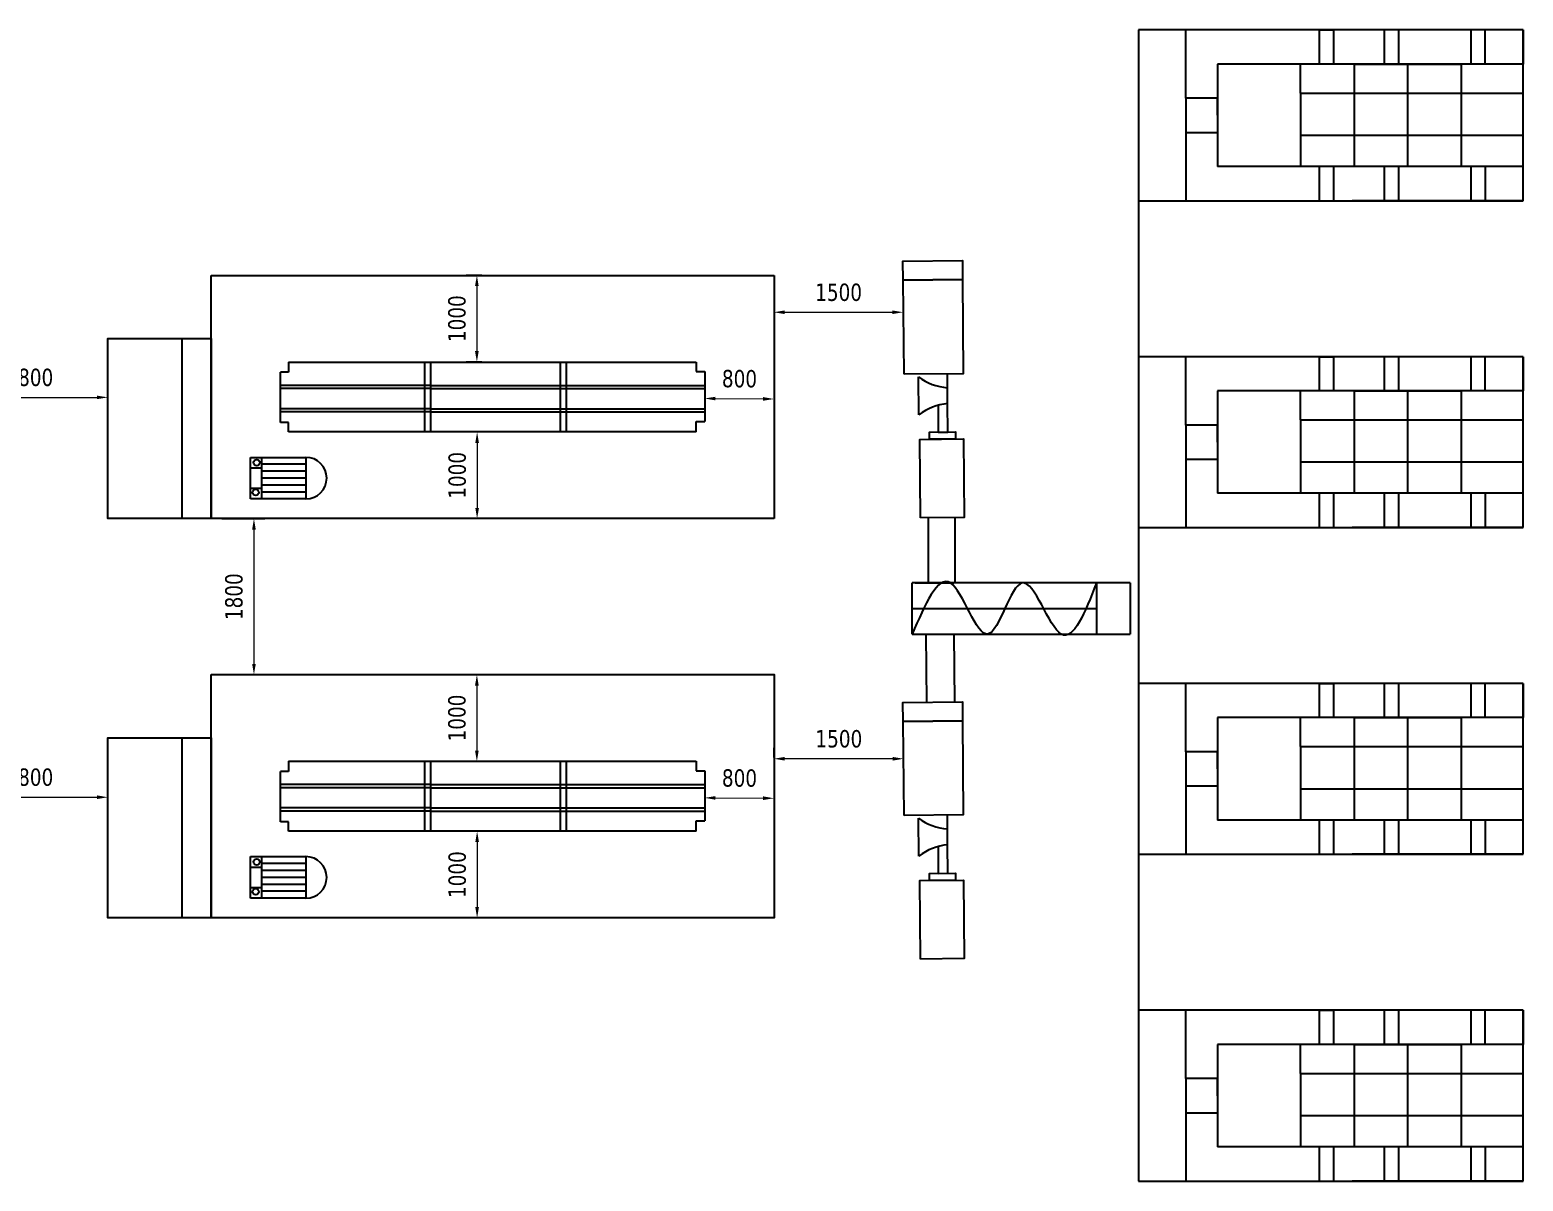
# Model space of a CAD drawing. Header units: millimetres. Extents: x 133587 to 223990, y -31835 to 27376.
# Drawn here: x 182359 to 199582, y -24464 to -11180 of the extents above; entities that cross this region are included whole.
import ezdxf

# ---------------------------------------------------------------- set-up
doc = ezdxf.new("R2010")
doc.units = ezdxf.units.MM
doc.header["$MEASUREMENT"] = 0
doc.header["$PDMODE"] = 2
for name, color, linetype, lineweight in [('DIM', 252, 'Continuous', 18), ('DungChinh', 7, 'Continuous', 30), ('H-nuoc thai', 5, 'Continuous', 53)]:
    doc.layers.add(name, color=color, linetype=linetype, lineweight=lineweight)
doc.layers.add('ÊR', color=7, linetype='Continuous')
doc.styles.add('TEXT1', font='tahoma.ttf', dxfattribs={"width": 0.9})
doc.dimstyles.new('Dim100', dxfattribs={"dimscale": 100, "dimtxt": 2, "dimasz": 1.25, "dimexe": 1.25, "dimexo": 1.25, "dimgap": 1.25, "dimtad": 1, "dimtoh": 1, "dimdec": 0, "dimzin": 0, "dimdsep": 46, "dimtxsty": 'TEXT1', "dimcen": 0.09, "dimclrd": 256, "dimclre": 256, "dimclrt": 256, "dimadec": 0, "dimazin": 0, "dimtfac": 1, "dimtdec": 0, "dimtix": 1, "dimtofl": 0, "dimtmove": 0, "dimatfit": 3, "dimfxl": 1, "dimtolj": 1, "dimtzin": 0, "dimlwd": -1, "dimlwe": -1, "dimarcsym": 0})

# ---------------------------------------------------------------- blocks, each defined once
blk = doc.blocks.new('*D207')
at = {"layer": 'Defpoints', "color": 0, "transparency": 16777216}
for p in [(184449, -16820), (184449, -18620), (184944, -18620)]:
    blk.add_point(p, dxfattribs=at)
at = {"layer": 'DIM', "transparency": 16777216}
for p, q in [((184574, -16820), (185069, -16820)), ((184944, -16945), (184944, -18495)), ((184574, -18620), (185069, -18620))]:
    blk.add_line(p, q, dxfattribs=at)
for points in [[(184923, -16945), (184965, -16945), (184944, -16820)], [(184923, -18495), (184965, -18495), (184944, -18620)]]:
    blk.add_solid(points, dxfattribs=at)
at = {"layer": 'DIM', "transparency": 16777216, "insert": (184714, -17720), "char_height": 200, "attachment_point": 5, "rotation": 90, "style": 'TEXT1'}
blk.add_mtext('\\A1;1800', dxfattribs=at)
blk = doc.blocks.new('*D208')
at = {"layer": 'Defpoints', "color": 0, "transparency": 16777216}
for p in [(187696, -14012), (187515, -15012), (187696, -15012)]:
    blk.add_point(p, dxfattribs=at)
at = {"layer": 'DIM', "transparency": 16777216}
for p, q in [((187571, -14012), (187390, -14012)), ((187515, -14137), (187515, -14887)), ((187571, -15012), (187390, -15012))]:
    blk.add_line(p, q, dxfattribs=at)
for points in [[(187494, -14137), (187536, -14137), (187515, -14012)], [(187494, -14887), (187536, -14887), (187515, -15012)]]:
    blk.add_solid(points, dxfattribs=at)
at = {"layer": 'DIM', "transparency": 16777216, "insert": (187286, -14512), "char_height": 200, "attachment_point": 5, "rotation": 90, "style": 'TEXT1'}
blk.add_mtext('\\A1;1000', dxfattribs=at)
blk = doc.blocks.new('*D209')
at = {"layer": 'Defpoints', "color": 0, "transparency": 16777216}
for p in [(187696, -15820), (187518, -16820), (187696, -16820)]:
    blk.add_point(p, dxfattribs=at)
at = {"layer": 'DIM', "transparency": 16777216}
for p, q in [((187571, -15820), (187393, -15820)), ((187518, -15945), (187518, -16695)), ((187571, -16820), (187393, -16820))]:
    blk.add_line(p, q, dxfattribs=at)
for points in [[(187497, -15945), (187539, -15945), (187518, -15820)], [(187497, -16695), (187539, -16695), (187518, -16820)]]:
    blk.add_solid(points, dxfattribs=at)
at = {"layer": 'DIM', "transparency": 16777216, "insert": (187289, -16320), "char_height": 200, "attachment_point": 5, "rotation": 90, "style": 'TEXT1'}
blk.add_mtext('\\A1;1000', dxfattribs=at)
blk = doc.blocks.new('*D210')
at = {"layer": 'Defpoints', "color": 0, "transparency": 16777216}
for p in [(190142, -15411), (190942, -15416), (190942, -15439)]:
    blk.add_point(p, dxfattribs=at)
at = {"layer": 'DIM', "transparency": 16777216}
for p, q in [((190267, -15434), (190817, -15438)), ((190142, -15536), (190142, -15558)), ((190942, -15541), (190942, -15564))]:
    blk.add_line(p, q, dxfattribs=at)
for points in [[(190267, -15413), (190267, -15455), (190142, -15433)], [(190817, -15417), (190817, -15459), (190942, -15439)]]:
    blk.add_solid(points, dxfattribs=at)
at = {"layer": 'DIM', "transparency": 16777216, "insert": (190544, -15206), "char_height": 200, "attachment_point": 5, "rotation": 359.6355, "style": 'TEXT1'}
blk.add_mtext('\\A1;800', dxfattribs=at)
blk = doc.blocks.new('*D211')
at = {"layer": 'Defpoints', "color": 0, "transparency": 16777216}
for p in [(187696, -18620), (187515, -19620), (187696, -19620)]:
    blk.add_point(p, dxfattribs=at)
at = {"layer": 'DIM', "transparency": 16777216}
for p, q in [((187571, -18620), (187390, -18620)), ((187515, -18745), (187515, -19495)), ((187571, -19620), (187390, -19620))]:
    blk.add_line(p, q, dxfattribs=at)
for points in [[(187494, -18745), (187536, -18745), (187515, -18620)], [(187494, -19495), (187536, -19495), (187515, -19620)]]:
    blk.add_solid(points, dxfattribs=at)
at = {"layer": 'DIM', "transparency": 16777216, "insert": (187286, -19120), "char_height": 200, "attachment_point": 5, "rotation": 90, "style": 'TEXT1'}
blk.add_mtext('\\A1;1000', dxfattribs=at)
blk = doc.blocks.new('*D212')
at = {"layer": 'Defpoints', "color": 0, "transparency": 16777216}
for p in [(187696, -20427), (187518, -21427), (187696, -21427)]:
    blk.add_point(p, dxfattribs=at)
at = {"layer": 'DIM', "transparency": 16777216}
for p, q in [((187571, -20427), (187393, -20427)), ((187518, -20552), (187518, -21302)), ((187571, -21427), (187393, -21427))]:
    blk.add_line(p, q, dxfattribs=at)
for points in [[(187497, -20552), (187539, -20552), (187518, -20427)], [(187497, -21302), (187539, -21302), (187518, -21427)]]:
    blk.add_solid(points, dxfattribs=at)
at = {"layer": 'DIM', "transparency": 16777216, "insert": (187289, -20927), "char_height": 200, "attachment_point": 5, "rotation": 90, "style": 'TEXT1'}
blk.add_mtext('\\A1;1000', dxfattribs=at)
blk = doc.blocks.new('*D213')
at = {"layer": 'Defpoints', "color": 0, "transparency": 16777216}
for p in [(190142, -20018), (190942, -20023), (190942, -20046)]:
    blk.add_point(p, dxfattribs=at)
at = {"layer": 'DIM', "transparency": 16777216}
for p, q in [((190142, -20143), (190142, -20166)), ((190267, -20042), (190817, -20045)), ((190942, -20148), (190942, -20171))]:
    blk.add_line(p, q, dxfattribs=at)
for points in [[(190267, -20021), (190267, -20063), (190142, -20041)], [(190817, -20024), (190817, -20066), (190942, -20046)]]:
    blk.add_solid(points, dxfattribs=at)
at = {"layer": 'DIM', "transparency": 16777216, "insert": (190544, -19814), "char_height": 200, "attachment_point": 5, "rotation": 359.6355, "style": 'TEXT1'}
blk.add_mtext('\\A1;800', dxfattribs=at)
blk = doc.blocks.new('*D214')
at = {"layer": 'Defpoints', "color": 0, "transparency": 16777216}
for p in [(181459, -15416), (183259, -15416), (183259, -15420)]:
    blk.add_point(p, dxfattribs=at)
at = {"layer": 'DIM', "transparency": 16777216}
for p, q in [((181584, -15420), (183134, -15420)), ((181459, -15541), (181459, -15546)), ((183259, -15541), (183259, -15546))]:
    blk.add_line(p, q, dxfattribs=at)
for points in [[(181584, -15400), (181584, -15441), (181459, -15420)], [(183134, -15400), (183134, -15441), (183259, -15420)]]:
    blk.add_solid(points, dxfattribs=at)
at = {"layer": 'DIM', "transparency": 16777216, "insert": (182359, -15191), "char_height": 200, "attachment_point": 5, "style": 'TEXT1'}
blk.add_mtext('\\A1;1800', dxfattribs=at)
blk = doc.blocks.new('*D215')
at = {"layer": 'Defpoints', "color": 0, "transparency": 16777216}
for p in [(181459, -20046), (183259, -20034), (183259, -20046)]:
    blk.add_point(p, dxfattribs=at)
at = {"layer": 'DIM', "transparency": 16777216}
for p, q in [((181459, -19921), (181459, -19909)), ((183259, -19921), (183259, -19909)), ((181584, -20034), (183134, -20034))]:
    blk.add_line(p, q, dxfattribs=at)
for points in [[(181584, -20013), (181584, -20055), (181459, -20034)], [(183134, -20013), (183134, -20055), (183259, -20034)]]:
    blk.add_solid(points, dxfattribs=at)
at = {"layer": 'DIM', "transparency": 16777216, "insert": (182359, -19804), "char_height": 200, "attachment_point": 5, "style": 'TEXT1'}
blk.add_mtext('\\A1;1800', dxfattribs=at)
blk = doc.blocks.new('*D217')
at = {"layer": 'Defpoints', "color": 0, "transparency": 16777216}
for p in [(190942, -14012), (192431, -13997), (192431, -14438)]:
    blk.add_point(p, dxfattribs=at)
at = {"layer": 'DIM', "transparency": 16777216}
for p, q in [((192431, -14122), (192431, -14563)), ((190942, -14137), (190942, -14563)), ((191067, -14438), (192306, -14438))]:
    blk.add_line(p, q, dxfattribs=at)
for points in [[(191067, -14417), (191067, -14459), (190942, -14438)], [(192306, -14417), (192306, -14459), (192431, -14438)]]:
    blk.add_solid(points, dxfattribs=at)
at = {"layer": 'DIM', "transparency": 16777216, "insert": (191687, -14209), "char_height": 200, "attachment_point": 5, "style": 'TEXT1'}
blk.add_mtext('\\A1;1500', dxfattribs=at)
blk = doc.blocks.new('*D218')
at = {"layer": 'Defpoints', "color": 0, "transparency": 16777216}
for p in [(190942, -19590), (190942, -19702), (192437, -19702)]:
    blk.add_point(p, dxfattribs=at)
at = {"layer": 'DIM', "transparency": 16777216}
for p, q in [((190942, -19577), (190942, -19465)), ((192312, -19590), (191067, -19590)), ((192437, -19577), (192437, -19465))]:
    blk.add_line(p, q, dxfattribs=at)
for points in [[(191067, -19569), (191067, -19611), (190942, -19590)], [(192312, -19569), (192312, -19611), (192437, -19590)]]:
    blk.add_solid(points, dxfattribs=at)
at = {"layer": 'DIM', "transparency": 16777216, "insert": (191690, -19361), "char_height": 200, "attachment_point": 5, "style": 'TEXT1'}
blk.add_mtext('\\A1;1500', dxfattribs=at)

msp = doc.modelspace()

# ---------------------------------------------------------------- linework, layer by layer
at = {"layer": 'DungChinh'}
for p, q in [((195147.5, -13150.6), (195147.5, -22492.7)), ((184449.4, -14012.2), (190942.5, -14012.2)), ((184449.4, -16819.7), (184449.4, -14012.2)), ((190942.5, -14012.2), (190942.5, -16819.7)), ((184113.6, -14742.6), (184113.6, -16819.7)), ((185249.4, -15709.6), (185249.4, -15131.1)), ((185344.2, -15131.1), (185249.4, -15131.1)), ((185344.2, -15012.2), (190042.7, -15012.2)), ((185344.2, -15012.2), (185344.2, -15131.1)), ((186910.4, -15012.2), (186910.4, -15819.7)), ((186978.7, -15012.2), (186978.7, -15819.7)), ((188476.5, -15012.2), (188476.5, -15819.7)), ((188544.9, -15012.2), (188544.9, -15819.7)), ((190042.7, -15012.2), (190042.7, -15123.1)), ((190042.7, -15123.1), (190142.5, -15123.1)), ((190142.5, -15123.1), (190142.5, -15698.6)), ((192943.9, -15400.2), (192941.3, -15148.9)), ((186978.7, -15281.3), (185249.4, -15281.3)), ((186978.7, -15319.6), (185249.4, -15319.6)), ((186978.7, -15281.3), (190142.5, -15281.3)), ((186978.7, -15319.6), (190142.5, -15319.6)), ((192612.9, -15622.7), (192608.4, -15184.5)), ((192944.8, -15491.3), (192942.9, -15309.2)), ((192948.1, -15820.5), (192944.8, -15491.3)), ((186978.7, -15550.5), (185249.4, -15550.5)), ((186978.7, -15588.7), (185249.4, -15588.7)), ((186978.7, -15550.5), (190142.5, -15550.5)), ((186978.7, -15588.7), (190142.5, -15588.7)), ((192833.8, -15512.4), (192837, -15821.7)), ((185344.2, -15709.6), (185249.4, -15709.6)), ((185344.2, -15819.7), (185344.2, -15709.6)), ((190042.7, -15819.7), (185344.2, -15819.7)), ((190042.7, -15716.6), (190042.7, -15698.6)), ((190042.7, -15698.6), (190142.5, -15698.6)), ((190042.7, -15819.7), (190042.7, -15716.6)), ((192837, -15821.7), (192948.1, -15820.5)), ((190942.5, -16819.7), (184449.4, -16819.7)), ((192718.5, -16809.6), (192718.5, -17561.2)), ((193027.5, -16806.4), (193027.5, -17561.2)), ((192691.9, -18151.8), (192699.9, -18936.7)), ((193016.4, -18151.8), (193024.3, -18933.4)), ((184113.6, -19350.1), (184113.6, -21427.1)), ((185344.2, -19619.7), (190042.7, -19619.7)), ((185344.2, -19619.7), (185344.2, -19738.5)), ((186910.4, -19619.7), (186910.4, -20427.1)), ((186978.7, -19619.7), (186978.7, -20427.1)), ((188476.5, -19619.7), (188476.5, -20427.1)), ((188544.9, -19619.7), (188544.9, -20427.1)), ((190042.7, -19619.7), (190042.7, -19730.5)), ((185249.4, -20317), (185249.4, -19738.5)), ((185344.2, -19738.5), (185249.4, -19738.5)), ((190042.7, -19730.5), (190142.5, -19730.5)), ((190142.5, -19730.5), (190142.5, -20306)), ((186978.7, -19888.8), (185249.4, -19888.8)), ((186978.7, -19927), (185249.4, -19927)), ((186978.7, -19888.8), (190142.5, -19888.8)), ((186978.7, -19927), (190142.5, -19927)), ((186978.7, -20158), (185249.4, -20158)), ((186978.7, -20196.2), (185249.4, -20196.2)), ((185344.2, -20317), (185249.4, -20317)), ((185344.2, -20427.1), (185344.2, -20317)), ((186978.7, -20158), (190142.5, -20158)), ((186978.7, -20196.2), (190142.5, -20196.2)), ((190042.7, -20324), (190042.7, -20306)), ((190042.7, -20306), (190142.5, -20306)), ((192612.9, -20713.5), (192608.4, -20275.3)), ((192943.9, -20491), (192941.3, -20239.7)), ((190042.7, -20427.1), (185344.2, -20427.1)), ((190042.7, -20427.1), (190042.7, -20324)), ((192944.8, -20582), (192942.9, -20400)), ((192833.8, -20603.1), (192837, -20912.4)), ((192948.1, -20911.3), (192944.8, -20582)), ((192837, -20912.4), (192948.1, -20911.3))]:
    msp.add_line(p, q, dxfattribs=at)
for points in [[(192431.4, -14068.5), (192429.2, -13848.7), (193114.9, -13841.7), (193117.2, -14061.5)], [(192442.4, -15154), (192431.4, -14068.5), (193114.3, -14061.6), (193125.4, -15147)], [(184449.4, -16819.7), (183259.4, -16819.7), (183259.4, -14742.6), (184449.4, -14742.6)], [(192736.8, -15904.3), (192736, -15822.7), (193035.5, -15819.7), (193036.3, -15901.2)], [(192632.9, -16810.5), (192623.7, -15905.4), (193126.8, -15900.3), (193136, -16805.3)], [(184449.4, -18619.7), (190942.5, -18619.7), (190942.5, -21427.1), (184449.4, -21427.1)], [(192431.4, -19159.3), (192429.2, -18939.5), (193114.9, -18932.5), (193117.2, -19152.3)], [(192442.4, -20244.7), (192431.4, -19159.3), (193114.3, -19152.3), (193125.4, -20237.8)], [(184449.4, -21427.1), (183259.4, -21427.1), (183259.4, -19350.1), (184449.4, -19350.1)], [(192632.9, -21901.2), (192623.7, -20996.2), (193126.8, -20991.1), (193136, -21896.1)], [(192736.8, -20995), (192736, -20913.5), (193035.5, -20910.4), (193036.3, -20992)]]:
    msp.add_lwpolyline(points, close=True, dxfattribs=at)
for centre, start, end in [((192996.6, -14654), 233.80456, 265.31718), ((193011.8, -16145.2), 95.84744, 127.36007), ((192996.6, -19744.8), 233.80456, 265.31718), ((193011.8, -21236), 95.84744, 127.36007)]:
    msp.add_arc(centre, 657.4, start, end, dxfattribs=at)
for p in [(186978.7, -15281.3), (186978.7, -15550.5), (186978.7, -15550.5), (186978.7, -19888.8), (186978.7, -20158), (186978.7, -20158)]:
    msp.add_point(p, dxfattribs=at)
at = {"layer": 'H-nuoc thai', "color": 7, "linetype": 'Continuous', "lineweight": 30, "ltscale": 20}
for p, q in [((199582.4, -11179.5), (195147.5, -11179.5)), ((195147.5, -11179.5), (195147.5, -13150.6)), ((195692, -11967.9), (195692, -11179.5)), ((197235.6, -11573.7), (197235.6, -11179.5)), ((197235.6, -11179.5), (197397, -11179.5)), ((197397, -11179.5), (197397, -11573.7)), ((197983.4, -11573.7), (197983.4, -11179.5)), ((198144.9, -11179.5), (198144.9, -11573.7)), ((198984.7, -11573.7), (198984.7, -11179.5)), ((199146.2, -11573.7), (199146.2, -11179.5)), ((199582.4, -13150.6), (199582.4, -11179.5)), ((199582.4, -11179.5), (199582.4, -11573.7)), ((199582.4, -11573.7), (196057.4, -11573.7)), ((197014.4, -11573.7), (196057.4, -11573.7)), ((196057.4, -11573.7), (196057.4, -12756.4)), ((197014.4, -11908.3), (197014.4, -11573.7)), ((197631.9, -11573.7), (197631.9, -12756.4)), ((197631.9, -11573.7), (198248.8, -11573.7)), ((198248.8, -11573.7), (198248.8, -12756.4)), ((198248.8, -11573.7), (198865.8, -11573.7)), ((198865.8, -11573.7), (198865.8, -12756.4)), ((196057.4, -11967.9), (195692, -11967.9)), ((195692, -11967.9), (195692, -12362.1)), ((196057.4, -12165), (196057.4, -11967.9)), ((197014.4, -11908.3), (199582.4, -11908.3)), ((197014.4, -11908.3), (197014.4, -12756.4)), ((195147.5, -12179.5), (195147.5, -12326.3)), ((195692, -12362.1), (196057.4, -12362.1)), ((195692, -12362.1), (195692, -13150.6)), ((197014.4, -12393.9), (199582.4, -12393.9)), ((199582.4, -12756.4), (196057.4, -12756.4)), ((197235.6, -13150.6), (197235.6, -12756.4)), ((197397, -12756.4), (197397, -13150.6)), ((197983.4, -13150.6), (197983.4, -12756.4)), ((198144.9, -12756.4), (198144.9, -13150.6)), ((198984.7, -13150.6), (198984.7, -12756.4)), ((199146.2, -12756.4), (199146.2, -13150.6)), ((199582.4, -13150.6), (199582.4, -12756.4)), ((195147.5, -13150.6), (199582.4, -13150.6)), ((199582.4, -13150.6), (197611.4, -13150.6)), ((199582.4, -14950.6), (195147.5, -14950.6)), ((195147.5, -14950.6), (195147.5, -16921.7)), ((195692, -15739), (195692, -14950.6)), ((197235.6, -15344.8), (197235.6, -14950.6)), ((197235.6, -14950.6), (197397, -14950.6)), ((197397, -14950.6), (197397, -15344.8)), ((197983.4, -15344.8), (197983.4, -14950.6)), ((198144.9, -14950.6), (198144.9, -15344.8)), ((198984.7, -15344.8), (198984.7, -14950.6)), ((199146.2, -15344.8), (199146.2, -14950.6)), ((199582.4, -16921.7), (199582.4, -14950.6)), ((199582.4, -14950.6), (199582.4, -15344.8)), ((199582.4, -15344.8), (196057.4, -15344.8)), ((197014.4, -15344.8), (196057.4, -15344.8)), ((196057.4, -15344.8), (196057.4, -16527.4)), ((197014.4, -15679.4), (197014.4, -15344.8)), ((197631.9, -15344.8), (197631.9, -16527.4)), ((197631.9, -15344.8), (198248.8, -15344.8)), ((198248.8, -15344.8), (198248.8, -16527.4)), ((198248.8, -15344.8), (198865.8, -15344.8)), ((198865.8, -15344.8), (198865.8, -16527.4)), ((196057.4, -15739), (195692, -15739)), ((195692, -15739), (195692, -16133.2)), ((196057.4, -15936.1), (196057.4, -15739)), ((197014.4, -15679.4), (199582.4, -15679.4)), ((197014.4, -15679.4), (197014.4, -16527.4)), ((195147.5, -15950.6), (195147.5, -16097.4)), ((195692, -16133.2), (196057.4, -16133.2)), ((195692, -16133.2), (195692, -16921.7)), ((197014.4, -16165), (199582.4, -16165)), ((199582.4, -16527.4), (196057.4, -16527.4)), ((197235.6, -16921.7), (197235.6, -16527.4)), ((197397, -16527.4), (197397, -16921.7)), ((197983.4, -16921.7), (197983.4, -16527.4)), ((198144.9, -16527.4), (198144.9, -16921.7)), ((198984.7, -16921.7), (198984.7, -16527.4)), ((199146.2, -16527.4), (199146.2, -16921.7)), ((199582.4, -16921.7), (199582.4, -16527.4)), ((195147.5, -16921.7), (199582.4, -16921.7)), ((199582.4, -16921.7), (197611.4, -16921.7)), ((195050.5, -17561.2), (192536, -17561.2)), ((192536, -18151.8), (192536, -17561.2)), ((192572, -17561.2), (193015.4, -17561.2)), ((195050.5, -17561.2), (194661, -17561.2)), ((194661, -17561.2), (194661, -18151.8)), ((195050.5, -17561.2), (195050.5, -18151.8)), ((192536, -17856.5), (194661, -17856.5)), ((192536, -18151.8), (195050.5, -18151.8)), ((199582.4, -18721.7), (195147.5, -18721.7)), ((195147.5, -18721.7), (195147.5, -20692.7)), ((195692, -19510.1), (195692, -18721.7)), ((197235.6, -19115.9), (197235.6, -18721.7)), ((197235.6, -18721.7), (197397, -18721.7)), ((197397, -18721.7), (197397, -19115.9)), ((197983.4, -19115.9), (197983.4, -18721.7)), ((198144.9, -18721.7), (198144.9, -19115.9)), ((198984.7, -19115.9), (198984.7, -18721.7)), ((199146.2, -19115.9), (199146.2, -18721.7)), ((199582.4, -20692.7), (199582.4, -18721.7)), ((199582.4, -18721.7), (199582.4, -19115.9)), ((199582.4, -19115.9), (196057.4, -19115.9)), ((197014.4, -19115.9), (196057.4, -19115.9)), ((196057.4, -19115.9), (196057.4, -20298.5)), ((197014.4, -19450.5), (197014.4, -19115.9)), ((197631.9, -19115.9), (197631.9, -20298.5)), ((197631.9, -19115.9), (198248.8, -19115.9)), ((198248.8, -19115.9), (198248.8, -20298.5)), ((198248.8, -19115.9), (198865.8, -19115.9)), ((198865.8, -19115.9), (198865.8, -20298.5)), ((197014.4, -19450.5), (199582.4, -19450.5)), ((197014.4, -19450.5), (197014.4, -20298.5)), ((196057.4, -19510.1), (195692, -19510.1)), ((195692, -19510.1), (195692, -19904.3)), ((196057.4, -19707.2), (196057.4, -19510.1)), ((195147.5, -19721.7), (195147.5, -19868.5)), ((195692, -19904.3), (196057.4, -19904.3)), ((195692, -19904.3), (195692, -20692.7)), ((197014.4, -19936.1), (199582.4, -19936.1)), ((199582.4, -20298.5), (196057.4, -20298.5)), ((197235.6, -20692.7), (197235.6, -20298.5)), ((197397, -20298.5), (197397, -20692.7)), ((197983.4, -20692.7), (197983.4, -20298.5)), ((198144.9, -20298.5), (198144.9, -20692.7)), ((198984.7, -20692.7), (198984.7, -20298.5)), ((199146.2, -20298.5), (199146.2, -20692.7)), ((199582.4, -20692.7), (199582.4, -20298.5)), ((195147.5, -20692.7), (199582.4, -20692.7)), ((199582.4, -20692.7), (197611.4, -20692.7)), ((199582.4, -22492.7), (195147.5, -22492.7)), ((195147.5, -22492.7), (195147.5, -24463.8)), ((195692, -23281.2), (195692, -22492.7)), ((197235.6, -22887), (197235.6, -22492.7)), ((197235.6, -22492.7), (197397, -22492.7)), ((197397, -22492.7), (197397, -22887)), ((197983.4, -22887), (197983.4, -22492.7)), ((198144.9, -22492.7), (198144.9, -22887)), ((198984.7, -22887), (198984.7, -22492.7)), ((199146.2, -22887), (199146.2, -22492.7)), ((199582.4, -24463.8), (199582.4, -22492.7)), ((199582.4, -22492.7), (199582.4, -22887)), ((199582.4, -22887), (196057.4, -22887)), ((197014.4, -22887), (196057.4, -22887)), ((196057.4, -22887), (196057.4, -24069.6)), ((197014.4, -23221.5), (197014.4, -22887)), ((197631.9, -22887), (197631.9, -24069.6)), ((197631.9, -22887), (198248.8, -22887)), ((198248.8, -22887), (198248.8, -24069.6)), ((198248.8, -22887), (198865.8, -22887)), ((198865.8, -22887), (198865.8, -24069.6)), ((197014.4, -23221.5), (199582.4, -23221.5)), ((197014.4, -23221.5), (197014.4, -24069.6)), ((196057.4, -23281.2), (195692, -23281.2)), ((195692, -23281.2), (195692, -23675.4)), ((196057.4, -23478.3), (196057.4, -23281.2)), ((195147.5, -23492.7), (195147.5, -23639.6)), ((195692, -23675.4), (196057.4, -23675.4)), ((195692, -23675.4), (195692, -24463.8)), ((197014.4, -23707.2), (199582.4, -23707.2)), ((199582.4, -24069.6), (196057.4, -24069.6)), ((197235.6, -24463.8), (197235.6, -24069.6)), ((197397, -24069.6), (197397, -24463.8)), ((197983.4, -24463.8), (197983.4, -24069.6)), ((198144.9, -24069.6), (198144.9, -24463.8)), ((198984.7, -24463.8), (198984.7, -24069.6)), ((199146.2, -24069.6), (199146.2, -24463.8)), ((199582.4, -24463.8), (199582.4, -24069.6)), ((195147.5, -24463.8), (199582.4, -24463.8)), ((199582.4, -24463.8), (197611.4, -24463.8))]:
    msp.add_line(p, q, dxfattribs=at)
msp.add_spline([(194661, -17561.2), (194255.9, -18151.8), (193805.2, -17561.2), (193408, -18151.8), (192977.5, -17561.2), (192536, -18151.8)], degree=3, dxfattribs=at)
at = {"layer": 'ÊR', "color": 7, "lineweight": 30}
for p, q in [((184903.2, -16592.1), (184903.2, -16112.1)), ((184903.2, -16112.1), (185543.2, -16112.1)), ((185035.7, -16592.1), (185035.7, -16112.1)), ((185543.2, -16112.1), (185543.2, -16592.1)), ((184903.2, -16232.1), (185035.7, -16232.1)), ((185543.2, -16192.1), (185035.7, -16192.1)), ((185543.2, -16272.1), (185035.7, -16272.1)), ((185543.2, -16352.1), (185035.7, -16352.1)), ((185035.7, -16472.1), (184903.2, -16472.1)), ((185543.2, -16432.1), (185035.7, -16432.1)), ((185543.2, -16512.1), (185035.7, -16512.1)), ((185543.2, -16592.1), (184903.2, -16592.1)), ((184903.2, -21199.5), (184903.2, -20719.5)), ((184903.2, -20719.5), (185543.2, -20719.5)), ((184903.2, -20839.5), (185035.7, -20839.5)), ((185035.7, -21199.5), (185035.7, -20719.5)), ((185543.2, -20799.5), (185035.7, -20799.5)), ((185543.2, -20719.5), (185543.2, -21199.5)), ((185543.2, -20879.5), (185035.7, -20879.5)), ((185543.2, -20959.5), (185035.7, -20959.5)), ((185035.7, -21079.5), (184903.2, -21079.5)), ((185543.2, -21039.5), (185035.7, -21039.5)), ((185543.2, -21119.5), (185035.7, -21119.5)), ((185543.2, -21199.5), (184903.2, -21199.5))]:
    msp.add_line(p, q, dxfattribs=at)
for centre in [(184976, -16172.5), (184965, -16516.5), (184976, -20780), (184965, -21123.9)]:
    msp.add_circle(centre, 36, dxfattribs=at)
for centre in [(185543.2, -16352.1), (185543.2, -20959.5)]:
    msp.add_arc(centre, 240, 270, 90, dxfattribs=at)

# ---------------------------------------------------------------- dimensions: what is measured, and where the dimension line sits
at = {"layer": 'DIM'}
for base, p1, p2, picture, middle in [((187514.7, -15012.2), (187696, -14012.2), (187696, -15012.2), '*D208', (187285.6, -14512.2)), ((187518.2, -16819.7), (187696, -15819.7), (187696, -16819.7), '*D209', (187289.1, -16319.7)), ((184943.7, -18619.7), (184449.4, -16819.7), (184449.4, -18619.7), '*D207', (184714.1, -17719.7)), ((187514.7, -19619.7), (187696, -18619.7), (187696, -19619.7), '*D211', (187285.6, -19119.7)), ((187518.2, -21427.1), (187696, -20427.1), (187696, -21427.1), '*D212', (187289.1, -20927.1))]:
    dim = msp.add_linear_dim(base=base, p1=p1, p2=p2, angle=90, dimstyle='Dim100', dxfattribs=at)
    dim.commit()
    dim.dimension.update_dxf_attribs({"geometry": picture, "text_midpoint": middle})
for base, p1, p2, picture, middle in [((192430.7, -14438), (190942.5, -14012.2), (192430.7, -13997.1), '*D217', (191686.6, -14208.9)), ((190942.5, -19590), (192436.9, -19702), (190942.5, -19702), '*D218', (191689.7, -19360.9))]:
    dim = msp.add_linear_dim(base=base, p1=p1, p2=p2, text='1500', dimstyle='Dim100', dxfattribs=at)
    dim.commit()
    dim.dimension.update_dxf_attribs({"geometry": picture, "text_midpoint": middle})
for base, p1, p2, picture, middle in [((183259.4, -15420.5), (181459.4, -15415.9), (183259.4, -15415.9), '*D214', (182359.4, -15190.9)), ((183259.4, -20034), (181459.2, -20046), (183259.4, -20046), '*D215', (182359.3, -19804.4))]:
    dim = msp.add_linear_dim(base=base, p1=p1, p2=p2, dimstyle='Dim100', dxfattribs=at)
    dim.commit()
    dim.dimension.update_dxf_attribs({"geometry": picture, "text_midpoint": middle})
for p1, p2, picture, middle in [((190142.5, -15410.8), (190942.5, -15415.9), '*D210', (190543.8, -15206.5)), ((190142.5, -20018.3), (190942.5, -20023.4), '*D213', (190543.8, -19813.9))]:
    dim = msp.add_aligned_dim(p1=p1, p2=p2, distance=-22.7, dimstyle='Dim100', dxfattribs=at)
    dim.commit()
    dim.dimension.update_dxf_attribs({"geometry": picture, "text_midpoint": middle})

doc.saveas('drawing.dxf')
